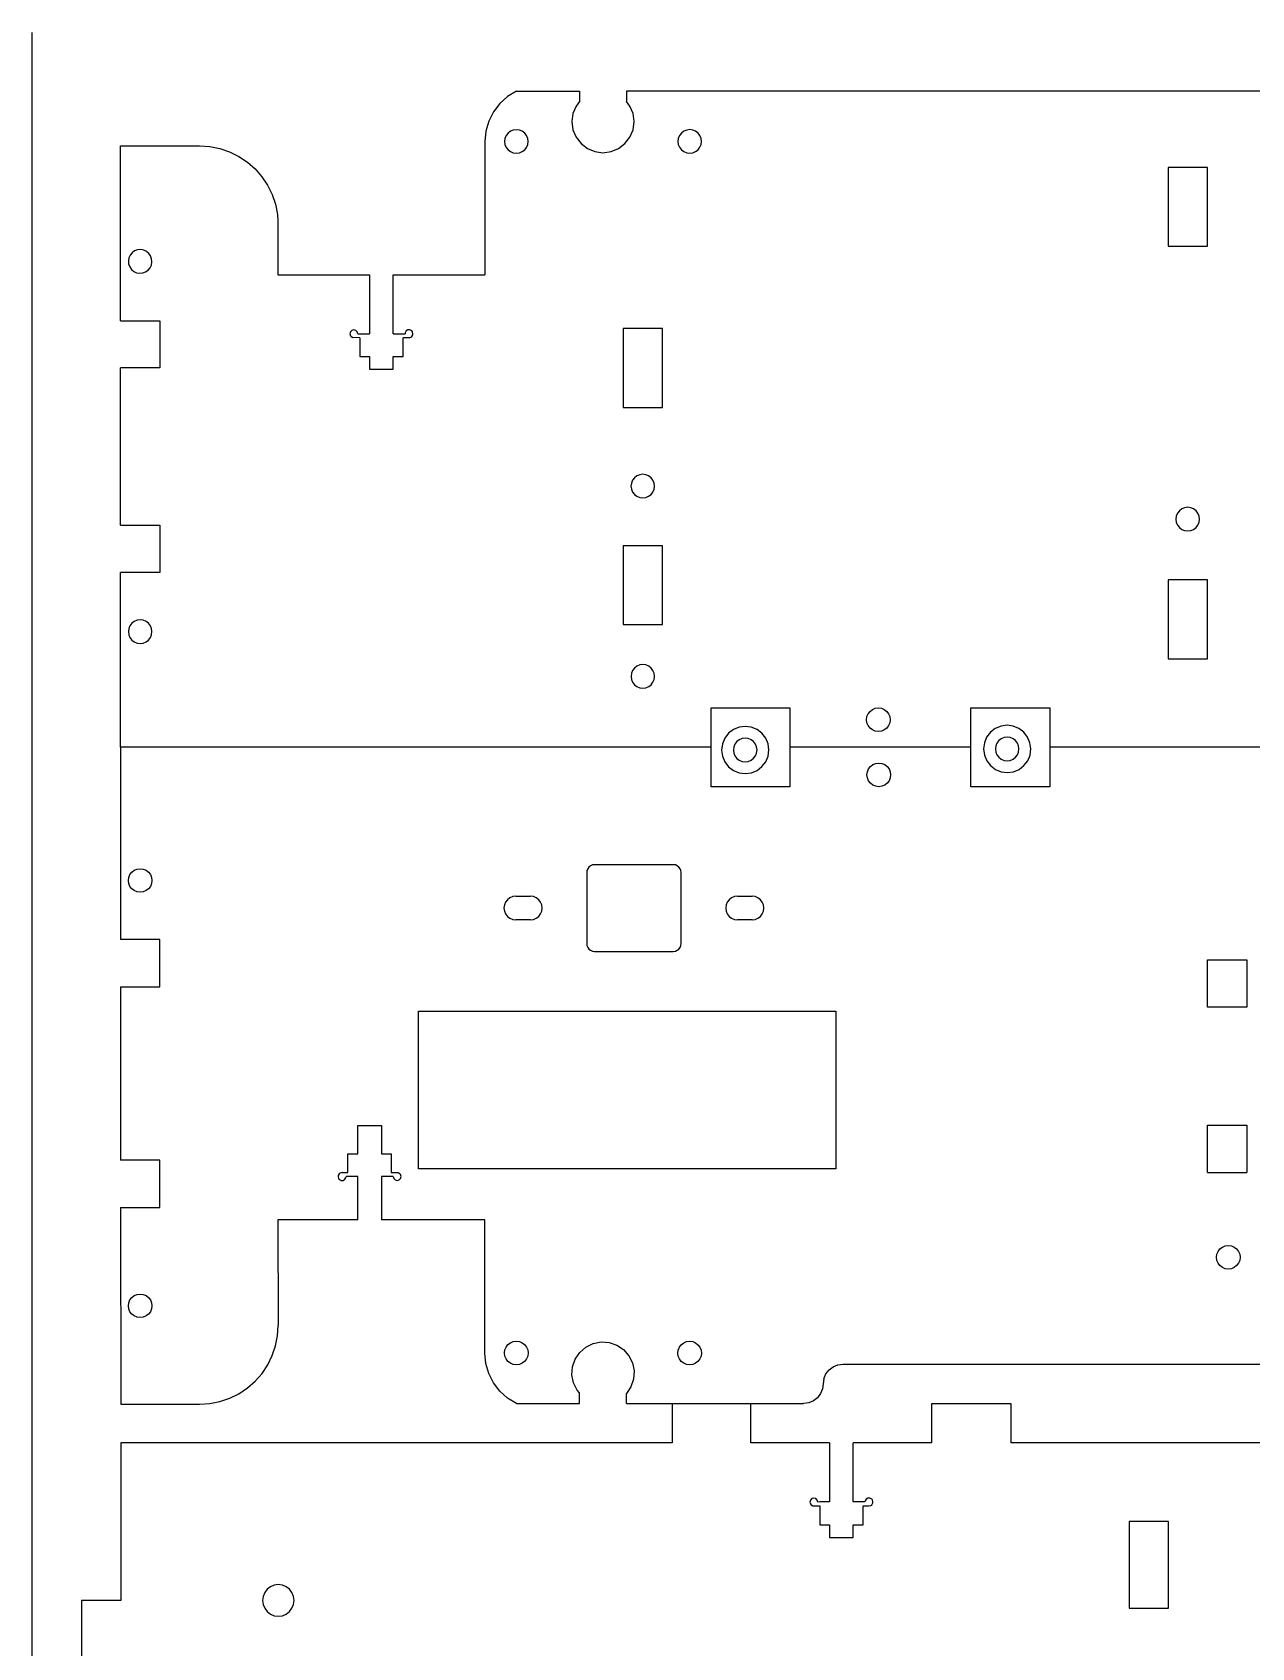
# Model space of a CAD drawing. Extents: x -11 to 589, y -194 to 206.
# Drawn here: x -11.3 to 143.5, y 0.4 to 205.5 of the extents above; entities that cross this region are included whole.
import ezdxf

# ---------------------------------------------------------------- set-up
doc = ezdxf.new("R2010")
doc.units = 0
doc.layers.get('0').update_dxf_attribs({"linetype": 'CONTINUOUS'})

msp = doc.modelspace()

# ---------------------------------------------------------------- linework, layer by layer
for p, q in [((-11.34, -148.61), (-11.34, 205.51)), ((49, 197.37), (48.02, 196.48)), ((50.13, 198.06), (49, 197.37)), ((50.13, 198.06), (58.15, 198.06)), ((58.15, 198.06), (58.15, 196.73)), ((228.15, 198.06), (64.11, 198.06)), ((64.11, 198.06), (64.11, 196.73)), ((47.21, 195.43), (46.62, 194.25)), ((48.02, 196.48), (47.21, 195.43)), ((57.32, 195.19), (57.18, 194.17)), ((57.71, 196.15), (57.32, 195.19)), ((58.15, 196.73), (57.71, 196.15)), ((64.55, 196.15), (64.11, 196.73)), ((64.95, 195.19), (64.55, 196.15)), ((65.08, 194.17), (64.95, 195.19)), ((46.25, 192.97), (46.13, 191.65)), ((46.62, 194.25), (46.25, 192.97)), ((49.38, 192.95), (49.07, 192.71)), ((49.74, 193.1), (49.38, 192.95)), ((50.13, 193.15), (49.74, 193.1)), ((50.52, 193.1), (50.13, 193.15)), ((50.88, 192.95), (50.52, 193.1)), ((51.19, 192.71), (50.88, 192.95)), ((57.18, 194.17), (57.32, 193.15)), ((57.32, 193.15), (57.71, 192.2)), ((64.55, 192.2), (64.95, 193.15)), ((64.95, 193.15), (65.08, 194.17)), ((71.39, 192.96), (71.08, 192.72)), ((71.76, 193.11), (71.39, 192.96)), ((72.14, 193.16), (71.76, 193.11)), ((72.53, 193.11), (72.14, 193.16)), ((72.89, 192.96), (72.53, 193.11)), ((73.2, 192.72), (72.89, 192.96)), ((-0.14, 168.9), (-0.14, 191.09)), ((-0.14, 191.09), (9.89, 191.09)), ((9.89, 191.09), (11.2, 191.01)), ((11.2, 191.01), (12.48, 190.75)), ((12.48, 190.75), (13.72, 190.33)), ((46.13, 191.65), (46.13, 174.74)), ((48.68, 192.04), (48.63, 191.65)), ((48.63, 191.65), (48.68, 191.27)), ((48.83, 192.4), (48.68, 192.04)), ((48.68, 191.27), (48.83, 190.9)), ((49.07, 192.71), (48.83, 192.4)), ((48.83, 190.9), (49.07, 190.59)), ((51.43, 192.4), (51.19, 192.71)), ((51.19, 190.59), (51.43, 190.9)), ((51.58, 192.04), (51.43, 192.4)), ((51.43, 190.9), (51.58, 191.27)), ((51.63, 191.65), (51.58, 192.04)), ((51.58, 191.27), (51.63, 191.65)), ((57.71, 192.2), (58.34, 191.38)), ((58.34, 191.38), (59.16, 190.75)), ((59.16, 190.75), (60.11, 190.36)), ((62.15, 190.36), (63.11, 190.75)), ((63.11, 190.75), (63.92, 191.38)), ((63.92, 191.38), (64.55, 192.2)), ((70.69, 192.05), (70.64, 191.66)), ((70.64, 191.66), (70.69, 191.27)), ((70.84, 192.41), (70.69, 192.05)), ((70.69, 191.27), (70.84, 190.91)), ((71.08, 192.72), (70.84, 192.41)), ((70.84, 190.91), (71.08, 190.6)), ((73.44, 192.41), (73.2, 192.72)), ((73.2, 190.6), (73.44, 190.91)), ((73.59, 192.05), (73.44, 192.41)), ((73.44, 190.91), (73.59, 191.27)), ((73.64, 191.66), (73.59, 192.05)), ((73.59, 191.27), (73.64, 191.66)), ((13.72, 190.33), (14.89, 189.75)), ((14.89, 189.75), (15.98, 189.03)), ((15.98, 189.03), (16.96, 188.16)), ((49.07, 190.59), (49.38, 190.36)), ((49.38, 190.36), (49.74, 190.21)), ((49.74, 190.21), (50.13, 190.15)), ((50.13, 190.15), (50.52, 190.21)), ((50.52, 190.21), (50.88, 190.36)), ((50.88, 190.36), (51.19, 190.59)), ((60.11, 190.36), (61.13, 190.22)), ((61.13, 190.22), (62.15, 190.36)), ((71.08, 190.6), (71.39, 190.36)), ((71.39, 190.36), (71.76, 190.21)), ((71.76, 190.21), (72.14, 190.16)), ((72.14, 190.16), (72.53, 190.21)), ((72.53, 190.21), (72.89, 190.36)), ((72.89, 190.36), (73.2, 190.6)), ((16.96, 188.16), (17.83, 187.18)), ((17.83, 187.18), (18.55, 186.09)), ((137.88, 188.37), (132.88, 188.37)), ((132.88, 188.37), (132.88, 178.37)), ((137.88, 178.37), (137.88, 188.37)), ((18.55, 186.09), (19.13, 184.92)), ((19.13, 184.92), (19.55, 183.68)), ((19.55, 183.68), (19.81, 182.4)), ((19.81, 182.4), (19.86, 181.59)), ((19.86, 181.59), (19.86, 174.74)), ((0.93, 176.87), (0.86, 176.49)), ((0.86, 176.49), (0.89, 176.1)), ((1.09, 177.23), (0.93, 176.87)), ((1.34, 177.53), (1.09, 177.23)), ((1.66, 177.75), (1.34, 177.53)), ((2.03, 177.89), (1.66, 177.75)), ((2.42, 177.92), (2.03, 177.89)), ((2.81, 177.85), (2.42, 177.92)), ((3.16, 177.69), (2.81, 177.85)), ((3.46, 177.44), (3.16, 177.69)), ((3.69, 177.12), (3.46, 177.44)), ((3.82, 176.75), (3.69, 177.12)), ((3.86, 176.36), (3.82, 176.75)), ((132.88, 178.37), (137.88, 178.37)), ((0.89, 176.1), (1.03, 175.73)), ((1.03, 175.73), (1.25, 175.41)), ((1.25, 175.41), (1.55, 175.16)), ((1.55, 175.16), (1.91, 174.99)), ((1.91, 174.99), (2.3, 174.92)), ((2.3, 174.92), (2.69, 174.96)), ((2.69, 174.96), (3.05, 175.09)), ((3.05, 175.09), (3.37, 175.32)), ((3.37, 175.32), (3.63, 175.62)), ((3.63, 175.62), (3.79, 175.97)), ((3.79, 175.97), (3.86, 176.36)), ((19.86, 174.74), (31.5, 174.74)), ((31.5, 174.74), (31.5, 167.24)), ((34.5, 174.74), (46.13, 174.74)), ((34.5, 167.24), (34.5, 174.74)), ((-0.14, 168.9), (4.86, 168.9)), ((4.86, 168.9), (4.86, 162.9)), ((29.06, 167.49), (29, 167.24)), ((29, 167.24), (29.06, 166.99)), ((29.24, 167.67), (29.06, 167.49)), ((29.06, 166.99), (29.14, 166.89)), ((29.14, 166.89), (29.37, 166.76)), ((29.49, 167.74), (29.24, 167.67)), ((30.25, 166.74), (29.37, 166.76)), ((29.74, 167.67), (29.49, 167.74)), ((29.93, 167.49), (29.74, 167.67)), ((30, 167.24), (29.93, 167.49)), ((30, 167.24), (31.5, 167.24)), ((30.25, 166.74), (30.25, 164.34)), ((34.5, 167.24), (36, 167.24)), ((35.75, 164.34), (35.75, 166.74)), ((36.5, 166.74), (35.75, 166.74)), ((36.01, 167.37), (36, 167.24)), ((36.14, 167.6), (36.01, 167.37)), ((36.37, 167.72), (36.14, 167.6)), ((36.62, 167.72), (36.37, 167.72)), ((36.5, 166.74), (36.75, 166.81)), ((36.85, 167.6), (36.62, 167.72)), ((36.75, 166.81), (36.85, 166.89)), ((36.93, 167.49), (36.85, 167.6)), ((36.85, 166.89), (36.98, 167.11)), ((37, 167.24), (36.93, 167.49)), ((36.98, 167.11), (37, 167.24)), ((63.69, 167.9), (63.68, 157.9)), ((68.69, 167.9), (63.69, 167.9)), ((68.68, 157.9), (68.69, 167.9)), ((30.25, 164.34), (31.5, 164.34)), ((31.5, 164.34), (31.5, 162.74)), ((34.5, 162.74), (34.5, 164.34)), ((34.5, 164.34), (35.75, 164.34)), ((-0.14, 142.92), (-0.14, 162.9)), ((4.86, 162.9), (-0.14, 162.9)), ((31.5, 162.74), (34.5, 162.74)), ((63.68, 157.9), (68.68, 157.9)), ((64.74, 148.29), (64.68, 147.9)), ((64.68, 147.9), (64.74, 147.52)), ((64.89, 148.65), (64.74, 148.29)), ((65.12, 148.97), (64.89, 148.65)), ((65.43, 149.2), (65.12, 148.97)), ((65.8, 149.35), (65.43, 149.2)), ((66.18, 149.4), (65.8, 149.35)), ((66.57, 149.35), (66.18, 149.4)), ((66.93, 149.2), (66.57, 149.35)), ((67.25, 148.97), (66.93, 149.2)), ((67.48, 148.65), (67.25, 148.97)), ((67.63, 148.29), (67.48, 148.65)), ((67.68, 147.9), (67.63, 148.29)), ((67.63, 147.52), (67.68, 147.9)), ((64.74, 147.52), (64.89, 147.15)), ((64.89, 147.15), (65.12, 146.84)), ((65.12, 146.84), (65.43, 146.61)), ((65.43, 146.61), (65.8, 146.46)), ((65.8, 146.46), (66.18, 146.4)), ((66.18, 146.4), (66.57, 146.46)), ((66.57, 146.46), (66.93, 146.61)), ((66.93, 146.61), (67.25, 146.84)), ((67.25, 146.84), (67.48, 147.15)), ((67.48, 147.15), (67.63, 147.52)), ((133.93, 144.1), (133.88, 143.71)), ((133.88, 143.71), (133.93, 143.32)), ((134.08, 144.46), (133.93, 144.1)), ((134.32, 144.77), (134.08, 144.46)), ((134.63, 145.01), (134.32, 144.77)), ((134.99, 145.16), (134.63, 145.01)), ((135.38, 145.21), (134.99, 145.16)), ((135.77, 145.16), (135.38, 145.21)), ((136.13, 145.01), (135.77, 145.16)), ((136.44, 144.77), (136.13, 145.01)), ((136.68, 144.46), (136.44, 144.77)), ((136.83, 144.1), (136.68, 144.46)), ((136.88, 143.71), (136.83, 144.1)), ((136.83, 143.32), (136.88, 143.71)), ((-0.14, 142.92), (4.86, 142.92)), ((4.86, 142.92), (4.86, 136.92)), ((133.93, 143.32), (134.08, 142.96)), ((134.08, 142.96), (134.32, 142.65)), ((134.32, 142.65), (134.63, 142.41)), ((134.63, 142.41), (134.99, 142.26)), ((134.99, 142.26), (135.38, 142.21)), ((135.38, 142.21), (135.77, 142.26)), ((135.77, 142.26), (136.13, 142.41)), ((136.13, 142.41), (136.44, 142.65)), ((136.44, 142.65), (136.68, 142.96)), ((136.68, 142.96), (136.83, 143.32)), ((63.69, 140.32), (63.68, 130.32)), ((68.68, 140.32), (63.69, 140.32)), ((68.68, 130.32), (68.68, 140.32)), ((-0.14, 114.74), (-0.14, 136.92)), ((4.86, 136.92), (-0.14, 136.92)), ((137.88, 135.98), (132.88, 135.98)), ((132.88, 135.98), (132.88, 125.98)), ((137.88, 125.98), (137.88, 135.98)), ((0.91, 129.81), (0.86, 129.42)), ((0.86, 129.42), (0.91, 129.03)), ((1.06, 130.17), (0.91, 129.81)), ((1.3, 130.48), (1.06, 130.17)), ((1.61, 130.72), (1.3, 130.48)), ((1.97, 130.87), (1.61, 130.72)), ((2.36, 130.92), (1.97, 130.87)), ((2.75, 130.87), (2.36, 130.92)), ((3.11, 130.72), (2.75, 130.87)), ((3.42, 130.48), (3.11, 130.72)), ((3.66, 130.17), (3.42, 130.48)), ((3.81, 129.81), (3.66, 130.17)), ((3.86, 129.42), (3.81, 129.81)), ((3.81, 129.03), (3.86, 129.42)), ((63.68, 130.32), (68.68, 130.32)), ((0.91, 129.03), (1.06, 128.67)), ((1.06, 128.67), (1.3, 128.36)), ((1.3, 128.36), (1.61, 128.12)), ((1.61, 128.12), (1.97, 127.97)), ((1.97, 127.97), (2.36, 127.92)), ((2.36, 127.92), (2.75, 127.97)), ((2.75, 127.97), (3.11, 128.12)), ((3.11, 128.12), (3.42, 128.36)), ((3.42, 128.36), (3.66, 128.67)), ((3.66, 128.67), (3.81, 129.03)), ((65.8, 125.19), (65.44, 125.04)), ((66.19, 125.24), (65.8, 125.19)), ((66.57, 125.19), (66.19, 125.24)), ((66.94, 125.04), (66.57, 125.19)), ((132.88, 125.98), (137.88, 125.98)), ((64.74, 124.13), (64.69, 123.74)), ((64.69, 123.74), (64.74, 123.35)), ((64.89, 124.49), (64.74, 124.13)), ((64.74, 123.35), (64.89, 122.99)), ((65.13, 124.8), (64.89, 124.49)), ((65.44, 125.04), (65.13, 124.8)), ((67.25, 124.8), (66.94, 125.04)), ((67.48, 124.49), (67.25, 124.8)), ((67.63, 124.13), (67.48, 124.49)), ((67.48, 122.99), (67.63, 123.35)), ((67.69, 123.74), (67.63, 124.13)), ((67.63, 123.35), (67.69, 123.74)), ((64.89, 122.99), (65.13, 122.68)), ((65.13, 122.68), (65.44, 122.44)), ((65.44, 122.44), (65.8, 122.29)), ((65.8, 122.29), (66.19, 122.24)), ((66.19, 122.24), (66.57, 122.29)), ((66.57, 122.29), (66.94, 122.44)), ((66.94, 122.44), (67.25, 122.68)), ((67.25, 122.68), (67.48, 122.99)), ((74.86, 119.74), (84.86, 119.74)), ((74.86, 114.74), (74.86, 119.74)), ((84.86, 119.74), (84.86, 114.74)), ((94.65, 118.63), (94.8, 118.99)), ((94.8, 118.99), (95.04, 119.3)), ((95.04, 119.3), (95.35, 119.54)), ((95.35, 119.54), (95.71, 119.69)), ((95.71, 119.69), (96.1, 119.74)), ((96.1, 119.74), (96.49, 119.69)), ((96.49, 119.69), (96.85, 119.54)), ((96.85, 119.54), (97.16, 119.3)), ((97.16, 119.3), (97.4, 118.99)), ((97.4, 118.99), (97.55, 118.63)), ((107.86, 119.74), (117.86, 119.74)), ((107.86, 114.74), (107.86, 119.74)), ((117.86, 119.74), (117.86, 114.74)), ((77.69, 116.99), (77.07, 116.52)), ((78.41, 117.29), (77.69, 116.99)), ((79.19, 117.4), (78.41, 117.29)), ((79.96, 117.29), (79.19, 117.4)), ((80.69, 117), (79.96, 117.29)), ((81.31, 116.52), (80.69, 117)), ((94.6, 118.24), (94.65, 118.63)), ((94.65, 117.85), (94.6, 118.24)), ((94.8, 117.49), (94.65, 117.85)), ((95.04, 117.18), (94.8, 117.49)), ((95.35, 116.94), (95.04, 117.18)), ((95.71, 116.79), (95.35, 116.94)), ((96.85, 116.94), (96.49, 116.79)), ((97.16, 117.18), (96.85, 116.94)), ((97.4, 117.49), (97.16, 117.18)), ((97.55, 117.85), (97.4, 117.49)), ((97.55, 118.63), (97.6, 118.24)), ((97.6, 118.24), (97.55, 117.85)), ((110.95, 117.12), (110.33, 116.65)), ((111.68, 117.43), (110.95, 117.12)), ((112.45, 117.53), (111.68, 117.43)), ((113.23, 117.43), (112.45, 117.53)), ((113.95, 117.13), (113.23, 117.43)), ((114.58, 116.65), (113.95, 117.13)), ((76.29, 115.17), (76.19, 114.39)), ((76.59, 115.89), (76.29, 115.17)), ((77.07, 116.52), (76.59, 115.89)), ((77.89, 115.14), (77.74, 114.78)), ((78.13, 115.46), (77.89, 115.14)), ((78.44, 115.69), (78.13, 115.46)), ((78.8, 115.84), (78.44, 115.69)), ((79.19, 115.9), (78.8, 115.84)), ((79.58, 115.84), (79.19, 115.9)), ((79.94, 115.7), (79.58, 115.84)), ((80.25, 115.46), (79.94, 115.7)), ((80.49, 115.15), (80.25, 115.46)), ((80.64, 114.79), (80.49, 115.15)), ((81.79, 115.9), (81.31, 116.52)), ((82.09, 115.17), (81.79, 115.9)), ((82.19, 114.4), (82.09, 115.17)), ((96.1, 116.74), (95.71, 116.79)), ((96.49, 116.79), (96.1, 116.74)), ((109.56, 115.3), (109.45, 114.53)), ((109.85, 116.03), (109.56, 115.3)), ((110.33, 116.65), (109.85, 116.03)), ((111.01, 114.92), (110.96, 114.53)), ((111.16, 115.28), (111.01, 114.92)), ((111.4, 115.59), (111.16, 115.28)), ((111.71, 115.83), (111.4, 115.59)), ((112.07, 115.98), (111.71, 115.83)), ((112.45, 116.03), (112.07, 115.98)), ((112.84, 115.98), (112.45, 116.03)), ((113.2, 115.83), (112.84, 115.98)), ((113.51, 115.59), (113.2, 115.83)), ((113.75, 115.28), (113.51, 115.59)), ((113.9, 114.92), (113.75, 115.28)), ((113.95, 114.53), (113.9, 114.92)), ((115.05, 116.03), (114.58, 116.65)), ((115.35, 115.31), (115.05, 116.03)), ((115.46, 114.53), (115.35, 115.31)), ((74.86, 114.74), (-0.14, 114.74)), ((-0.14, 114.74), (-0.14, 90.33)), ((74.86, 109.74), (74.86, 114.74)), ((76.19, 114.39), (76.29, 113.62)), ((76.29, 113.62), (76.59, 112.89)), ((76.59, 112.89), (77.07, 112.27)), ((77.74, 114.78), (77.69, 114.39)), ((77.69, 114.39), (77.74, 114.01)), ((77.74, 114.01), (77.89, 113.64)), ((77.89, 113.64), (78.13, 113.33)), ((78.13, 113.33), (78.44, 113.1)), ((78.44, 113.1), (78.8, 112.95)), ((78.8, 112.95), (79.19, 112.9)), ((79.19, 112.9), (79.58, 112.95)), ((79.58, 112.95), (79.94, 113.1)), ((79.94, 113.1), (80.25, 113.34)), ((80.25, 113.34), (80.49, 113.65)), ((80.49, 113.65), (80.64, 114.01)), ((80.69, 114.4), (80.64, 114.79)), ((80.64, 114.01), (80.69, 114.4)), ((81.31, 112.28), (81.79, 112.9)), ((81.79, 112.9), (82.09, 113.62)), ((82.09, 113.62), (82.19, 114.4)), ((107.86, 114.74), (84.86, 114.74)), ((84.86, 114.74), (84.86, 109.74)), ((107.86, 109.74), (107.86, 114.74)), ((109.45, 114.53), (109.56, 113.75)), ((109.56, 113.75), (109.86, 113.03)), ((109.86, 113.03), (110.33, 112.41)), ((110.96, 114.53), (111.01, 114.14)), ((111.01, 114.14), (111.16, 113.78)), ((111.16, 113.78), (111.4, 113.47)), ((111.4, 113.47), (111.71, 113.23)), ((111.71, 113.23), (112.07, 113.08)), ((112.07, 113.08), (112.46, 113.03)), ((112.46, 113.03), (112.84, 113.08)), ((112.84, 113.08), (113.21, 113.23)), ((113.21, 113.23), (113.52, 113.47)), ((113.52, 113.47), (113.75, 113.78)), ((113.75, 113.78), (113.9, 114.14)), ((113.9, 114.14), (113.95, 114.53)), ((114.58, 112.41), (115.06, 113.03)), ((115.06, 113.03), (115.36, 113.75)), ((115.36, 113.75), (115.46, 114.53)), ((174.4, 114.74), (117.86, 114.74)), ((117.86, 114.74), (117.86, 109.74)), ((77.07, 112.27), (77.69, 111.8)), ((77.69, 111.8), (78.41, 111.5)), ((78.41, 111.5), (79.19, 111.4)), ((79.19, 111.4), (79.97, 111.5)), ((79.97, 111.5), (80.69, 111.8)), ((80.69, 111.8), (81.31, 112.28)), ((94.65, 111.24), (94.7, 111.63)), ((94.7, 110.85), (94.65, 111.24)), ((94.7, 111.63), (94.85, 111.99)), ((94.85, 110.49), (94.7, 110.85)), ((94.85, 111.99), (95.09, 112.3)), ((95.09, 112.3), (95.4, 112.54)), ((95.4, 112.54), (95.77, 112.69)), ((95.77, 112.69), (96.15, 112.74)), ((96.15, 112.74), (96.54, 112.69)), ((96.54, 112.69), (96.9, 112.54)), ((96.9, 112.54), (97.21, 112.3)), ((97.21, 112.3), (97.45, 111.99)), ((97.45, 111.99), (97.6, 111.63)), ((97.6, 110.85), (97.45, 110.49)), ((97.6, 111.63), (97.65, 111.24)), ((97.65, 111.24), (97.6, 110.85)), ((110.33, 112.41), (110.96, 111.93)), ((110.96, 111.93), (111.68, 111.63)), ((111.68, 111.63), (112.46, 111.53)), ((112.46, 111.53), (113.24, 111.63)), ((113.24, 111.63), (113.96, 111.93)), ((113.96, 111.93), (114.58, 112.41)), ((84.86, 109.74), (74.86, 109.74)), ((95.09, 110.18), (94.85, 110.49)), ((95.4, 109.94), (95.09, 110.18)), ((95.77, 109.79), (95.4, 109.94)), ((96.15, 109.74), (95.77, 109.79)), ((96.54, 109.79), (96.15, 109.74)), ((96.9, 109.94), (96.54, 109.79)), ((97.21, 110.18), (96.9, 109.94)), ((97.45, 110.49), (97.21, 110.18)), ((117.86, 109.74), (107.86, 109.74)), ((0.91, 98.22), (1.06, 98.58)), ((1.06, 98.58), (1.3, 98.9)), ((1.3, 98.9), (1.61, 99.13)), ((1.61, 99.13), (1.97, 99.28)), ((1.97, 99.28), (2.36, 99.33)), ((2.36, 99.33), (2.75, 99.28)), ((2.75, 99.28), (3.11, 99.13)), ((3.11, 99.13), (3.42, 98.9)), ((3.42, 98.9), (3.66, 98.58)), ((3.66, 98.58), (3.81, 98.22)), ((59.09, 99.09), (59.06, 98.83)), ((59.06, 98.83), (59.06, 89.83)), ((59.19, 99.33), (59.09, 99.09)), ((59.35, 99.54), (59.19, 99.33)), ((59.56, 99.7), (59.35, 99.54)), ((59.8, 99.8), (59.56, 99.7)), ((60.06, 99.83), (59.8, 99.8)), ((70.06, 99.83), (60.06, 99.83)), ((70.32, 99.8), (70.06, 99.83)), ((70.56, 99.7), (70.32, 99.8)), ((70.77, 99.54), (70.56, 99.7)), ((70.93, 99.33), (70.77, 99.54)), ((71.03, 99.09), (70.93, 99.33)), ((71.06, 98.83), (71.03, 99.09)), ((71.06, 89.83), (71.06, 98.83)), ((0.86, 97.83), (0.91, 98.22)), ((0.91, 97.45), (0.86, 97.83)), ((1.06, 97.08), (0.91, 97.45)), ((1.3, 96.77), (1.06, 97.08)), ((1.61, 96.54), (1.3, 96.77)), ((1.97, 96.39), (1.61, 96.54)), ((3.11, 96.54), (2.75, 96.39)), ((3.42, 96.77), (3.11, 96.54)), ((3.66, 97.08), (3.42, 96.77)), ((3.81, 97.45), (3.66, 97.08)), ((3.81, 98.22), (3.86, 97.83)), ((3.86, 97.83), (3.81, 97.45)), ((2.36, 96.33), (1.97, 96.39)), ((2.75, 96.39), (2.36, 96.33)), ((48.61, 94.72), (48.56, 94.33)), ((48.76, 95.08), (48.61, 94.72)), ((49, 95.39), (48.76, 95.08)), ((49.31, 95.63), (49, 95.39)), ((49.67, 95.78), (49.31, 95.63)), ((50.06, 95.83), (49.67, 95.78)), ((50.06, 95.83), (51.91, 95.83)), ((52.3, 95.78), (51.91, 95.83)), ((52.66, 95.63), (52.3, 95.78)), ((52.97, 95.39), (52.66, 95.63)), ((53.21, 95.08), (52.97, 95.39)), ((53.36, 94.72), (53.21, 95.08)), ((53.41, 94.33), (53.36, 94.72)), ((76.76, 94.72), (76.71, 94.33)), ((76.91, 95.08), (76.76, 94.72)), ((77.15, 95.39), (76.91, 95.08)), ((77.46, 95.63), (77.15, 95.39)), ((77.82, 95.78), (77.46, 95.63)), ((78.21, 95.83), (77.82, 95.78)), ((78.21, 95.83), (80.06, 95.83)), ((80.45, 95.78), (80.06, 95.83)), ((80.81, 95.63), (80.45, 95.78)), ((81.12, 95.39), (80.81, 95.63)), ((81.36, 95.08), (81.12, 95.39)), ((81.51, 94.72), (81.36, 95.08)), ((81.56, 94.33), (81.51, 94.72)), ((48.56, 94.33), (48.61, 93.94)), ((48.61, 93.94), (48.76, 93.58)), ((48.76, 93.58), (49, 93.27)), ((49, 93.27), (49.31, 93.03)), ((49.31, 93.03), (49.67, 92.88)), ((49.67, 92.88), (50.06, 92.83)), ((51.91, 92.83), (50.06, 92.83)), ((51.91, 92.83), (52.3, 92.88)), ((52.3, 92.88), (52.66, 93.03)), ((52.66, 93.03), (52.97, 93.27)), ((52.97, 93.27), (53.21, 93.58)), ((53.21, 93.58), (53.36, 93.94)), ((53.36, 93.94), (53.41, 94.33)), ((76.71, 94.33), (76.76, 93.94)), ((76.76, 93.94), (76.91, 93.58)), ((76.91, 93.58), (77.15, 93.27)), ((77.15, 93.27), (77.46, 93.03)), ((77.46, 93.03), (77.82, 92.88)), ((77.82, 92.88), (78.21, 92.83)), ((80.06, 92.83), (78.21, 92.83)), ((80.06, 92.83), (80.45, 92.88)), ((80.45, 92.88), (80.81, 93.03)), ((80.81, 93.03), (81.12, 93.27)), ((81.12, 93.27), (81.36, 93.58)), ((81.36, 93.58), (81.51, 93.94)), ((81.51, 93.94), (81.56, 94.33)), ((4.86, 90.33), (-0.14, 90.33)), ((4.86, 84.33), (4.86, 90.33)), ((59.06, 89.83), (59.09, 89.57)), ((59.09, 89.57), (59.19, 89.33)), ((59.19, 89.33), (59.35, 89.13)), ((59.35, 89.13), (59.56, 88.97)), ((59.56, 88.97), (59.8, 88.87)), ((59.8, 88.87), (60.06, 88.83)), ((60.06, 88.83), (70.06, 88.83)), ((70.06, 88.83), (70.32, 88.87)), ((70.32, 88.87), (70.56, 88.97)), ((70.56, 88.97), (70.77, 89.13)), ((70.77, 89.13), (70.93, 89.33)), ((70.93, 89.33), (71.03, 89.57)), ((71.03, 89.57), (71.06, 89.83)), ((137.88, 81.75), (137.88, 87.75)), ((137.88, 87.75), (142.88, 87.75)), ((142.88, 87.75), (142.88, 81.75)), ((-0.14, 84.33), (-0.14, 62.33)), ((-0.14, 84.33), (4.86, 84.33)), ((37.69, 61.22), (37.69, 81.22)), ((37.69, 81.22), (90.69, 81.22)), ((90.69, 81.22), (90.69, 61.22)), ((142.88, 81.75), (137.88, 81.75)), ((30, 66.74), (33, 66.74)), ((30, 63.14), (30, 66.74)), ((33, 66.74), (33, 63.14)), ((137.88, 60.75), (137.88, 66.75)), ((137.88, 66.75), (142.88, 66.75)), ((142.88, 66.75), (142.88, 60.75)), ((4.86, 62.33), (-0.14, 62.33)), ((4.86, 56.33), (4.86, 62.33)), ((28.75, 63.14), (30, 63.14)), ((28.75, 60.74), (28.75, 63.14)), ((33, 63.14), (34.25, 63.14)), ((34.25, 63.14), (34.25, 60.74)), ((27.51, 60.37), (27.5, 60.24)), ((27.5, 60.24), (27.56, 59.99)), ((27.64, 60.6), (27.51, 60.37)), ((27.56, 59.99), (27.64, 59.89)), ((27.75, 60.68), (27.64, 60.6)), ((27.64, 59.89), (27.87, 59.76)), ((28, 60.74), (27.75, 60.68)), ((27.87, 59.76), (28.12, 59.76)), ((28, 60.74), (28.75, 60.74)), ((28.12, 59.76), (28.35, 59.89)), ((28.35, 59.89), (28.48, 60.11)), ((28.48, 60.11), (28.5, 60.24)), ((30, 60.24), (28.5, 60.24)), ((30, 54.74), (30, 60.24)), ((34.5, 60.25), (33, 60.24)), ((33, 60.24), (33, 54.74)), ((34.25, 60.74), (35, 60.74)), ((34.5, 60.25), (34.56, 60)), ((34.56, 60), (34.75, 59.81)), ((34.75, 59.81), (35, 59.75)), ((35, 60.74), (35.06, 60.74)), ((35, 59.75), (35.25, 59.81)), ((35.06, 60.74), (35.12, 60.73)), ((35.35, 60.6), (35.12, 60.73)), ((35.25, 59.81), (35.43, 60)), ((35.43, 60.5), (35.35, 60.6)), ((35.5, 60.25), (35.43, 60.5)), ((35.43, 60), (35.5, 60.25)), ((90.69, 61.22), (37.69, 61.22)), ((137.88, 60.75), (142.88, 60.75)), ((-0.14, 56.33), (-0.1, 31.33)), ((-0.14, 56.33), (4.86, 56.33)), ((19.86, 54.74), (19.9, 41.33)), ((30, 54.74), (19.86, 54.74)), ((46.13, 54.74), (33, 54.74)), ((46.13, 37.83), (46.13, 54.74)), ((139.47, 51.05), (139.78, 51.29)), ((139.78, 51.29), (140.14, 51.44)), ((140.14, 51.44), (140.53, 51.49)), ((140.53, 51.49), (140.92, 51.44)), ((140.92, 51.44), (141.28, 51.29)), ((141.28, 51.29), (141.59, 51.05)), ((139.03, 49.99), (139.08, 50.38)), ((139.08, 49.6), (139.03, 49.99)), ((139.08, 50.38), (139.23, 50.74)), ((139.23, 49.24), (139.08, 49.6)), ((139.23, 50.74), (139.47, 51.05)), ((139.47, 48.93), (139.23, 49.24)), ((141.59, 51.05), (141.83, 50.74)), ((141.83, 49.24), (141.59, 48.93)), ((141.83, 50.74), (141.98, 50.38)), ((141.98, 49.6), (141.83, 49.24)), ((141.98, 50.38), (142.03, 49.99)), ((142.03, 49.99), (141.98, 49.6)), ((139.78, 48.69), (139.47, 48.93)), ((140.14, 48.54), (139.78, 48.69)), ((140.53, 48.49), (140.14, 48.54)), ((140.92, 48.54), (140.53, 48.49)), ((141.28, 48.69), (140.92, 48.54)), ((141.59, 48.93), (141.28, 48.69)), ((1.3, 44.9), (1.61, 45.13)), ((1.61, 45.13), (1.97, 45.28)), ((1.97, 45.28), (2.36, 45.33)), ((2.36, 45.33), (2.75, 45.28)), ((2.75, 45.28), (3.11, 45.13)), ((3.11, 45.13), (3.42, 44.9)), ((0.86, 43.83), (0.91, 44.22)), ((0.91, 43.45), (0.86, 43.83)), ((0.91, 44.22), (1.06, 44.58)), ((1.06, 43.08), (0.91, 43.45)), ((1.06, 44.58), (1.3, 44.9)), ((1.3, 42.77), (1.06, 43.08)), ((3.42, 44.9), (3.66, 44.58)), ((3.66, 43.08), (3.42, 42.77)), ((3.66, 44.58), (3.81, 44.22)), ((3.81, 43.45), (3.66, 43.08)), ((3.81, 44.22), (3.86, 43.83)), ((3.86, 43.83), (3.81, 43.45)), ((1.61, 42.54), (1.3, 42.77)), ((1.97, 42.39), (1.61, 42.54)), ((2.36, 42.33), (1.97, 42.39)), ((2.75, 42.39), (2.36, 42.33)), ((3.11, 42.54), (2.75, 42.39)), ((3.42, 42.77), (3.11, 42.54)), ((19.82, 40.03), (19.9, 41.33)), ((19.56, 38.75), (19.82, 40.03)), ((49.06, 38.9), (49.37, 39.14)), ((49.37, 39.14), (49.73, 39.29)), ((49.73, 39.29), (50.12, 39.34)), ((50.12, 39.34), (50.51, 39.29)), ((50.51, 39.29), (50.87, 39.14)), ((50.87, 39.14), (51.18, 38.9)), ((58.94, 38.6), (59.87, 39.06)), ((59.87, 39.06), (60.88, 39.25)), ((60.88, 39.25), (61.91, 39.18)), ((61.91, 39.18), (62.89, 38.85)), ((71.07, 38.89), (71.38, 39.13)), ((71.38, 39.13), (71.74, 39.28)), ((71.74, 39.28), (72.13, 39.33)), ((72.13, 39.33), (72.52, 39.28)), ((72.52, 39.28), (72.88, 39.13)), ((72.88, 39.13), (73.19, 38.89)), ((18.56, 36.33), (19.14, 37.51)), ((19.14, 37.51), (19.56, 38.75)), ((46.25, 36.51), (46.13, 37.83)), ((48.62, 37.84), (48.67, 38.23)), ((48.67, 37.45), (48.62, 37.84)), ((48.67, 38.23), (48.82, 38.59)), ((48.82, 37.09), (48.67, 37.45)), ((48.82, 38.59), (49.06, 38.9)), ((49.06, 36.78), (48.82, 37.09)), ((51.18, 38.9), (51.42, 38.59)), ((51.42, 37.09), (51.18, 36.78)), ((51.42, 38.59), (51.57, 38.23)), ((51.57, 37.45), (51.42, 37.09)), ((51.57, 38.23), (51.62, 37.84)), ((51.62, 37.84), (51.57, 37.45)), ((57.26, 36.09), (57.59, 37.07)), ((57.59, 37.07), (58.17, 37.92)), ((58.17, 37.92), (58.94, 38.6)), ((62.89, 38.85), (63.74, 38.28)), ((63.74, 38.28), (64.42, 37.5)), ((64.42, 37.5), (64.87, 36.57)), ((70.63, 37.83), (70.68, 38.22)), ((70.68, 37.44), (70.63, 37.83)), ((70.68, 38.22), (70.83, 38.58)), ((70.83, 37.08), (70.68, 37.44)), ((70.83, 38.58), (71.07, 38.89)), ((71.07, 36.77), (70.83, 37.08)), ((73.19, 38.89), (73.43, 38.58)), ((73.43, 37.08), (73.19, 36.77)), ((73.43, 38.58), (73.58, 38.22)), ((73.58, 37.44), (73.43, 37.08)), ((73.58, 38.22), (73.63, 37.83)), ((73.63, 37.83), (73.58, 37.44)), ((16.98, 34.26), (17.84, 35.25)), ((17.84, 35.25), (18.56, 36.33)), ((46.62, 35.24), (46.25, 36.51)), ((47.21, 34.05), (46.62, 35.24)), ((49.37, 36.54), (49.06, 36.78)), ((49.73, 36.39), (49.37, 36.54)), ((50.12, 36.34), (49.73, 36.39)), ((50.51, 36.39), (50.12, 36.34)), ((50.87, 36.54), (50.51, 36.39)), ((51.18, 36.78), (50.87, 36.54)), ((57.19, 35.06), (57.26, 36.09)), ((57.39, 34.05), (57.19, 35.06)), ((64.87, 36.57), (65.07, 35.56)), ((65.07, 35.56), (65, 34.53)), ((71.38, 36.53), (71.07, 36.77)), ((71.74, 36.38), (71.38, 36.53)), ((72.13, 36.33), (71.74, 36.38)), ((72.52, 36.38), (72.13, 36.33)), ((72.88, 36.53), (72.52, 36.38)), ((73.19, 36.77), (72.88, 36.53)), ((89.19, 34.57), (89.44, 35.18)), ((89.44, 35.18), (89.84, 35.69)), ((89.84, 35.69), (90.36, 36.09)), ((90.36, 36.09), (90.96, 36.34)), ((90.96, 36.34), (91.61, 36.43)), ((91.61, 36.43), (157.32, 36.43)), ((14.9, 32.67), (15.99, 33.4)), ((15.99, 33.4), (16.98, 34.26)), ((48.02, 33), (47.21, 34.05)), ((49, 32.11), (48.02, 33)), ((57.84, 33.12), (57.39, 34.05)), ((58.15, 32.77), (57.84, 33.12)), ((64.67, 33.56), (64.1, 32.7)), ((65, 34.53), (64.67, 33.56)), ((89.02, 33.28), (88.77, 32.68)), ((89.19, 34.57), (89.02, 33.28)), ((-0.1, 31.33), (9.9, 31.33)), ((9.9, 31.33), (11.21, 31.42)), ((11.21, 31.42), (12.49, 31.68)), ((12.49, 31.68), (13.73, 32.1)), ((13.73, 32.1), (14.9, 32.67)), ((50.13, 31.43), (49, 32.11)), ((50.13, 31.43), (58.15, 31.43)), ((58.15, 31.43), (58.15, 32.77)), ((64.11, 31.43), (64.1, 32.7)), ((64.11, 31.43), (69.9, 31.43)), ((69.9, 31.43), (69.9, 26.43)), ((69.9, 31.43), (79.9, 31.43)), ((79.9, 26.43), (79.9, 31.43)), ((79.9, 31.43), (86.61, 31.43)), ((87.25, 31.51), (86.61, 31.43)), ((87.86, 31.76), (87.25, 31.51)), ((88.38, 32.16), (87.86, 31.76)), ((88.77, 32.68), (88.38, 32.16)), ((102.9, 26.43), (102.9, 31.43)), ((102.9, 31.43), (112.9, 31.43)), ((112.9, 31.43), (112.9, 26.43)), ((69.9, 26.43), (-0.1, 26.43)), ((-0.1, 26.43), (-0.1, 6.43)), ((89.9, 26.43), (79.9, 26.43)), ((89.9, 26.43), (89.9, 18.93)), ((102.9, 26.43), (92.9, 26.43)), ((92.9, 18.93), (92.9, 26.43)), ((169.45, 26.43), (112.9, 26.43)), ((87.47, 19.17), (87.4, 18.92)), ((87.4, 18.92), (87.47, 18.67)), ((87.65, 19.36), (87.47, 19.17)), ((87.47, 18.67), (87.55, 18.57)), ((87.55, 18.57), (87.77, 18.44)), ((87.9, 19.42), (87.65, 19.36)), ((88.15, 19.36), (87.9, 19.42)), ((88.34, 19.17), (88.15, 19.36)), ((88.4, 18.92), (88.34, 19.17)), ((88.65, 18.93), (88.4, 18.92)), ((89.9, 18.93), (88.65, 18.93)), ((94.4, 18.93), (92.9, 18.93)), ((94.42, 19.06), (94.4, 18.93)), ((94.55, 19.28), (94.42, 19.06)), ((94.77, 19.41), (94.55, 19.28)), ((95.03, 19.41), (94.77, 19.41)), ((94.9, 18.43), (95.15, 18.49)), ((95.26, 19.28), (95.03, 19.41)), ((95.15, 18.49), (95.26, 18.57)), ((95.34, 19.18), (95.26, 19.28)), ((95.26, 18.57), (95.39, 18.8)), ((95.4, 18.93), (95.34, 19.18)), ((95.39, 18.8), (95.4, 18.93)), ((87.77, 18.44), (87.84, 18.43)), ((87.84, 18.43), (87.9, 18.43)), ((87.9, 18.43), (88.65, 18.43)), ((88.65, 18.43), (88.65, 16.03)), ((94.15, 16.03), (94.15, 18.43)), ((94.15, 18.43), (94.9, 18.43)), ((132.93, 16.43), (127.93, 16.43)), ((127.93, 16.43), (127.93, 5.43)), ((132.93, 5.43), (132.93, 16.43)), ((88.65, 16.03), (89.9, 16.03)), ((89.9, 16.03), (89.9, 14.43)), ((89.9, 14.43), (92.9, 14.43)), ((92.9, 14.43), (92.9, 16.03)), ((92.9, 16.03), (94.15, 16.03)), ((19.39, 8.36), (18.9, 8.16)), ((19.9, 8.43), (19.39, 8.36)), ((20.42, 8.36), (19.9, 8.43)), ((20.9, 8.16), (20.42, 8.36)), ((-0.1, 6.43), (-5.1, 6.43)), ((-5.1, 6.43), (-5.1, -3.57)), ((17.97, 6.94), (17.9, 6.43)), ((17.9, 6.43), (17.97, 5.91)), ((18.17, 7.43), (17.97, 6.94)), ((18.49, 7.84), (18.17, 7.43)), ((18.9, 8.16), (18.49, 7.84)), ((21.32, 7.84), (20.9, 8.16)), ((21.64, 7.43), (21.32, 7.84)), ((21.84, 6.94), (21.64, 7.43)), ((21.9, 6.43), (21.84, 6.94)), ((21.84, 5.91), (21.9, 6.43)), ((17.97, 5.91), (18.17, 5.43)), ((18.17, 5.43), (18.49, 5.01)), ((18.49, 5.01), (18.9, 4.69)), ((18.9, 4.69), (19.39, 4.49)), ((19.39, 4.49), (19.9, 4.43)), ((19.9, 4.43), (20.42, 4.49)), ((20.42, 4.49), (20.9, 4.69)), ((20.9, 4.69), (21.32, 5.01)), ((21.32, 5.01), (21.64, 5.43)), ((21.64, 5.43), (21.84, 5.91)), ((127.93, 5.43), (132.93, 5.43))]:
    msp.add_line(p, q)

doc.saveas('drawing.dxf')
